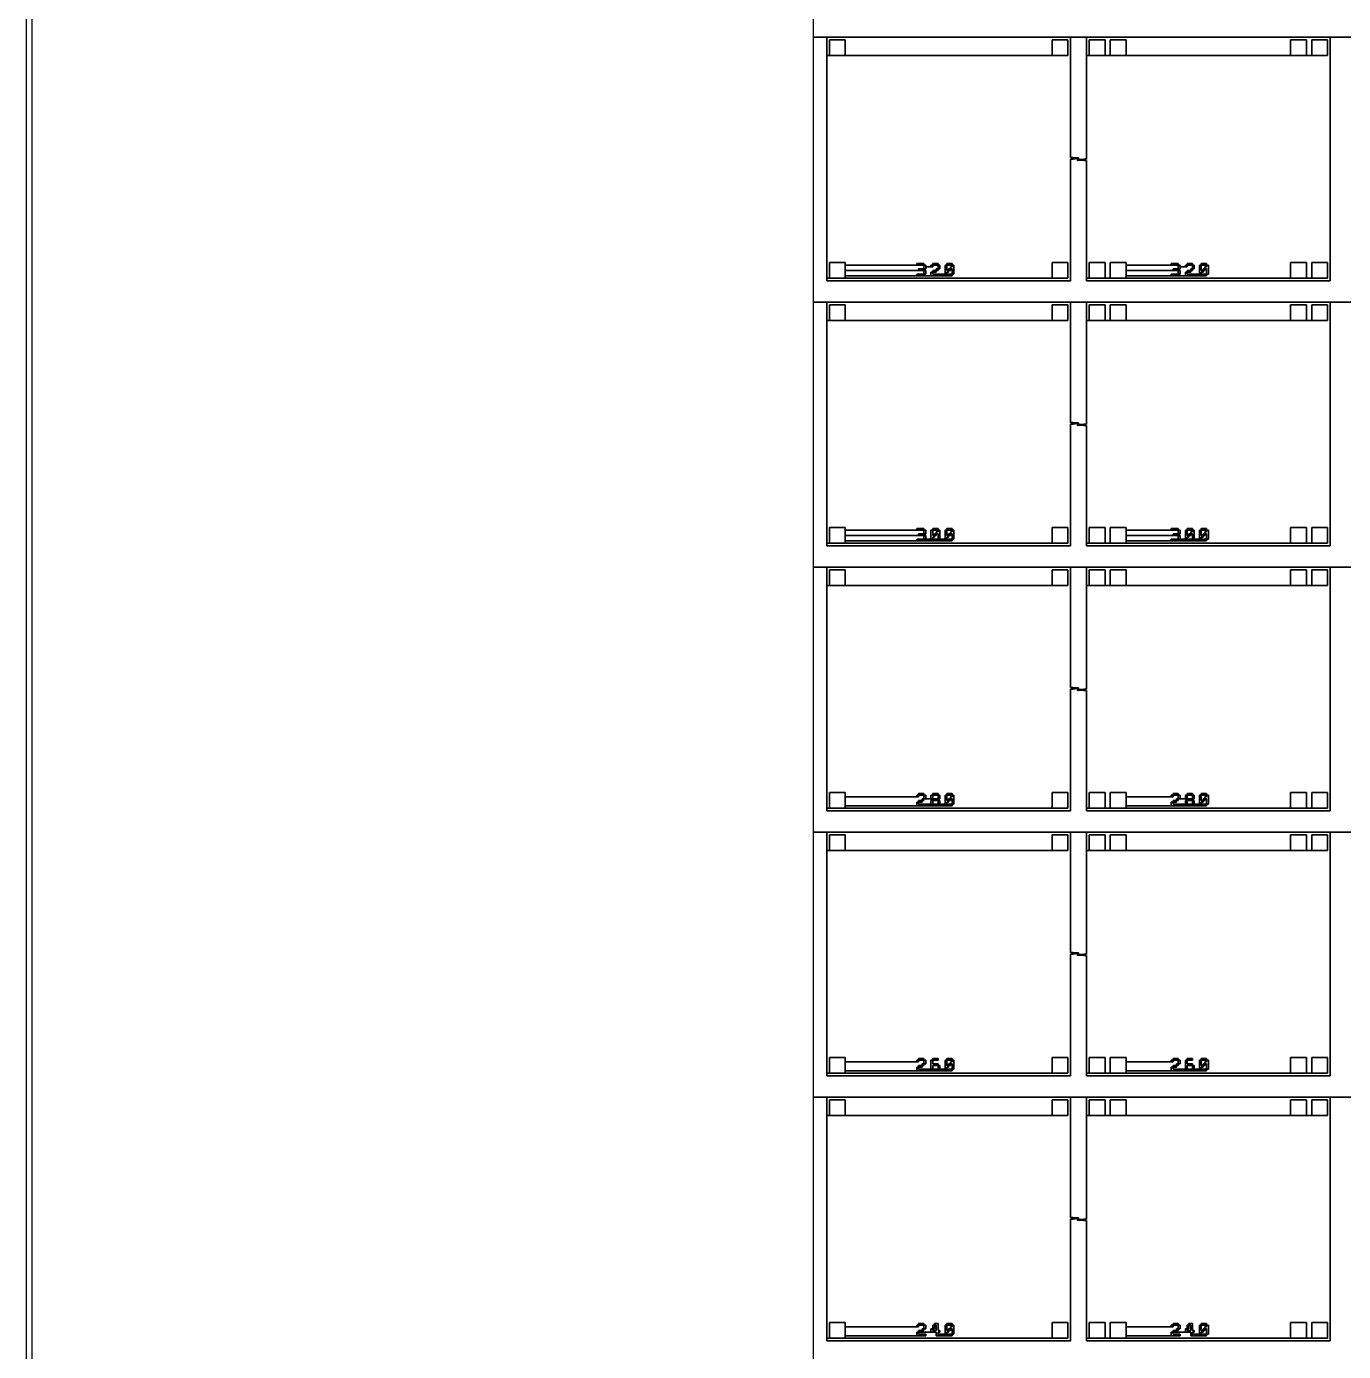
# Model space of a CAD drawing. Extents: x -10 to 10010, y -10 to 10010.
# Drawn here: x -10 to 2475, y 4980 to 7480 of the extents above; entities that cross this region are included whole.
import ezdxf

# ---------------------------------------------------------------- set-up
doc = ezdxf.new("R2010")
doc.units = 0
for name, color, linetype in [('L0D0', 1, 'CONTINUOUS'), ('L100D0', 9, 'CONTINUOUS'), ('L10D0', 8, 'CONTINUOUS'), ('L5D0', 4, 'CONTINUOUS'), ('L6D0', 5, 'CONTINUOUS'), ('L7D0', 6, 'CONTINUOUS'), ('L8D0', 7, 'CONTINUOUS')]:
    doc.layers.add(name, color=color, linetype=linetype)

msp = doc.modelspace()

# ---------------------------------------------------------------- linework, layer by layer
at = {"layer": 'L0D0'}
msp.add_lwpolyline([(-10, -10), (-10, 0), (0, 0), (10000, 0), (10000, 10000), (0, 10000), (0, 0), (-10, 0), (-10, 10010), (10010, 10010), (10010, -10)], close=True, dxfattribs=at)
at = {"layer": 'L100D0'}
for points in [[(8450, 7460), (1475, 7460), (1475, 7960)], [(8450, 6960), (1475, 6960), (1475, 7460), (1500, 7460), (1500, 7000), (1960, 7000), (1960, 7230), (1965, 7230), (1973, 7230.75), (1974.8, 7230.75), (1974.8, 7232.25), (1973, 7232.25), (1965, 7233), (1960, 7233), (1960, 7460), (1990, 7460), (1990, 7230), (1985, 7230), (1977, 7229.25), (1975.2, 7229.25), (1975.2, 7227.75), (1977, 7227.75), (1985, 7227), (1990, 7227), (1990, 7000), (2450, 7000), (2450, 7460), (2500, 7460)], [(8450, 6460), (1475, 6460), (1475, 6960), (1500, 6960), (1500, 6500), (1960, 6500), (1960, 6730), (1965, 6730), (1973, 6730.75), (1974.8, 6730.75), (1974.8, 6732.25), (1973, 6732.25), (1965, 6733), (1960, 6733), (1960, 6960), (1990, 6960), (1990, 6730), (1985, 6730), (1977, 6729.25), (1975.2, 6729.25), (1975.2, 6727.75), (1977, 6727.75), (1985, 6727), (1990, 6727), (1990, 6500), (2450, 6500), (2450, 6960), (2500, 6960)], [(8450, 5960), (1475, 5960), (1475, 6460), (1500, 6460), (1500, 6000), (1960, 6000), (1960, 6230), (1965, 6230), (1973, 6230.75), (1974.8, 6230.75), (1974.8, 6232.25), (1973, 6232.25), (1965, 6233), (1960, 6233), (1960, 6460), (1990, 6460), (1990, 6230), (1985, 6230), (1977, 6229.25), (1975.2, 6229.25), (1975.2, 6227.75), (1977, 6227.75), (1985, 6227), (1990, 6227), (1990, 6000), (2450, 6000), (2450, 6460), (2500, 6460)], [(8450, 5460), (1475, 5460), (1475, 5960), (1500, 5960), (1500, 5500), (1960, 5500), (1960, 5730), (1965, 5730), (1973, 5730.75), (1974.8, 5730.75), (1974.8, 5732.25), (1973, 5732.25), (1965, 5733), (1960, 5733), (1960, 5960), (1990, 5960), (1990, 5730), (1985, 5730), (1977, 5729.25), (1975.2, 5729.25), (1975.2, 5727.75), (1977, 5727.75), (1985, 5727), (1990, 5727), (1990, 5500), (2450, 5500), (2450, 5960), (2500, 5960)], [(1475, 4960), (1475, 5460), (1500, 5460), (1500, 5000), (1960, 5000), (1960, 5230), (1965, 5230), (1973, 5230.75), (1974.8, 5230.75), (1974.8, 5232.25), (1973, 5232.25), (1965, 5233), (1960, 5233), (1960, 5460), (1990, 5460), (1990, 5230), (1985, 5230), (1977, 5229.25), (1975.2, 5229.25), (1975.2, 5227.75), (1977, 5227.75), (1985, 5227), (1990, 5227), (1990, 5000), (2450, 5000), (2450, 5460), (2500, 5460)]]:
    msp.add_lwpolyline(points, dxfattribs=at)
for points in [[(1505, 7425), (1505, 7455), (1535, 7455), (1535, 7425)], [(1925, 7425), (1925, 7455), (1955, 7455), (1955, 7425)], [(1995, 7425), (1995, 7455), (2025, 7455), (2025, 7425)], [(2035, 7425), (2035, 7455), (2065, 7455), (2065, 7425)], [(2375, 7425), (2375, 7455), (2405, 7455), (2405, 7425)], [(2415, 7425), (2415, 7455), (2445, 7455), (2445, 7425)], [(1505, 7005), (1505, 7035), (1535, 7035), (1535, 7005)], [(1670, 7029.667), (1670, 7033), (1683.333, 7033), (1683.333, 7029.667)], [(1683.333, 7023), (1683.333, 7029.667), (1686.667, 7029.667), (1686.667, 7023)], [(1696.667, 7026.333), (1696.667, 7029.667), (1700, 7029.667), (1700, 7026.333)], [(1700, 7029.667), (1700, 7033), (1710, 7033), (1710, 7029.667)], [(1710, 7023), (1710, 7029.667), (1713.333, 7029.667), (1713.333, 7023)], [(1723.333, 7013), (1723.333, 7029.667), (1726.667, 7029.667), (1726.667, 7019.667), (1730, 7019.667), (1730, 7016.333), (1726.667, 7016.333), (1726.667, 7013)], [(1726.667, 7029.667), (1726.667, 7033), (1736.667, 7033), (1736.667, 7029.667)], [(1736.667, 7013), (1736.667, 7023), (1733.333, 7023), (1733.333, 7026.333), (1736.667, 7026.333), (1736.667, 7029.667), (1740, 7029.667), (1740, 7013)], [(1925, 7005), (1925, 7035), (1955, 7035), (1955, 7005)], [(1995, 7005), (1995, 7035), (2025, 7035), (2025, 7005)], [(2035, 7005), (2035, 7035), (2065, 7035), (2065, 7005)], [(2150, 7029.667), (2150, 7033), (2163.333, 7033), (2163.333, 7029.667)], [(2163.333, 7023), (2163.333, 7029.667), (2166.667, 7029.667), (2166.667, 7023)], [(2176.667, 7026.333), (2176.667, 7029.667), (2180, 7029.667), (2180, 7026.333)], [(2180, 7029.667), (2180, 7033), (2190, 7033), (2190, 7029.667)], [(2190, 7023), (2190, 7029.667), (2193.333, 7029.667), (2193.333, 7023)], [(2203.333, 7013), (2203.333, 7029.667), (2206.667, 7029.667), (2206.667, 7019.667), (2210, 7019.667), (2210, 7016.333), (2206.667, 7016.333), (2206.667, 7013)], [(2206.667, 7029.667), (2206.667, 7033), (2216.667, 7033), (2216.667, 7029.667)], [(2216.667, 7013), (2216.667, 7023), (2213.333, 7023), (2213.333, 7026.333), (2216.667, 7026.333), (2216.667, 7029.667), (2220, 7029.667), (2220, 7013)], [(2375, 7005), (2375, 7035), (2405, 7035), (2405, 7005)], [(2415, 7005), (2415, 7035), (2445, 7035), (2445, 7005)], [(1670, 7009.667), (1670, 7013), (1683.333, 7013), (1683.333, 7009.667)], [(1673.333, 7019.667), (1673.333, 7023), (1683.333, 7023), (1683.333, 7019.667)], [(1683.333, 7013), (1683.333, 7019.667), (1686.667, 7019.667), (1686.667, 7013)], [(1696.667, 7009.667), (1696.667, 7016.333), (1700, 7016.333), (1700, 7013), (1713.333, 7013), (1713.333, 7009.667)], [(1700, 7016.333), (1700, 7019.667), (1706.667, 7019.667), (1706.667, 7016.333)], [(1706.667, 7019.667), (1706.667, 7023), (1710, 7023), (1710, 7019.667)], [(1726.667, 7009.667), (1726.667, 7013), (1736.667, 7013), (1736.667, 7009.667)], [(1730, 7019.667), (1730, 7023), (1733.333, 7023), (1733.333, 7019.667)], [(2150, 7009.667), (2150, 7013), (2163.333, 7013), (2163.333, 7009.667)], [(2153.333, 7019.667), (2153.333, 7023), (2163.333, 7023), (2163.333, 7019.667)], [(2163.333, 7013), (2163.333, 7019.667), (2166.667, 7019.667), (2166.667, 7013)], [(2176.667, 7009.667), (2176.667, 7016.333), (2180, 7016.333), (2180, 7013), (2193.333, 7013), (2193.333, 7009.667)], [(2180, 7016.333), (2180, 7019.667), (2186.667, 7019.667), (2186.667, 7016.333)], [(2186.667, 7019.667), (2186.667, 7023), (2190, 7023), (2190, 7019.667)], [(2206.667, 7009.667), (2206.667, 7013), (2216.667, 7013), (2216.667, 7009.667)], [(2210, 7019.667), (2210, 7023), (2213.333, 7023), (2213.333, 7019.667)], [(1505, 6925), (1505, 6955), (1535, 6955), (1535, 6925)], [(1925, 6925), (1925, 6955), (1955, 6955), (1955, 6925)], [(1995, 6925), (1995, 6955), (2025, 6955), (2025, 6925)], [(2035, 6925), (2035, 6955), (2065, 6955), (2065, 6925)], [(2375, 6925), (2375, 6955), (2405, 6955), (2405, 6925)], [(2415, 6925), (2415, 6955), (2445, 6955), (2445, 6925)], [(1505, 6505), (1505, 6535), (1535, 6535), (1535, 6505)], [(1670, 6529.667), (1670, 6533), (1683.333, 6533), (1683.333, 6529.667)], [(1683.333, 6523), (1683.333, 6529.667), (1686.667, 6529.667), (1686.667, 6523)], [(1696.667, 6513), (1696.667, 6529.667), (1700, 6529.667), (1700, 6519.667), (1703.333, 6519.667), (1703.333, 6516.333), (1700, 6516.333), (1700, 6513)], [(1700, 6529.667), (1700, 6533), (1710, 6533), (1710, 6529.667)], [(1710, 6513), (1710, 6523), (1706.667, 6523), (1706.667, 6526.333), (1710, 6526.333), (1710, 6529.667), (1713.333, 6529.667), (1713.333, 6513)], [(1723.333, 6513), (1723.333, 6529.667), (1726.667, 6529.667), (1726.667, 6519.667), (1730, 6519.667), (1730, 6516.333), (1726.667, 6516.333), (1726.667, 6513)], [(1726.667, 6529.667), (1726.667, 6533), (1736.667, 6533), (1736.667, 6529.667)], [(1736.667, 6513), (1736.667, 6523), (1733.333, 6523), (1733.333, 6526.333), (1736.667, 6526.333), (1736.667, 6529.667), (1740, 6529.667), (1740, 6513)], [(1925, 6505), (1925, 6535), (1955, 6535), (1955, 6505)], [(1995, 6505), (1995, 6535), (2025, 6535), (2025, 6505)], [(2035, 6505), (2035, 6535), (2065, 6535), (2065, 6505)], [(2150, 6529.667), (2150, 6533), (2163.333, 6533), (2163.333, 6529.667)], [(2163.333, 6523), (2163.333, 6529.667), (2166.667, 6529.667), (2166.667, 6523)], [(2176.667, 6513), (2176.667, 6529.667), (2180, 6529.667), (2180, 6519.667), (2183.333, 6519.667), (2183.333, 6516.333), (2180, 6516.333), (2180, 6513)], [(2180, 6529.667), (2180, 6533), (2190, 6533), (2190, 6529.667)], [(2190, 6513), (2190, 6523), (2186.667, 6523), (2186.667, 6526.333), (2190, 6526.333), (2190, 6529.667), (2193.333, 6529.667), (2193.333, 6513)], [(2203.333, 6513), (2203.333, 6529.667), (2206.667, 6529.667), (2206.667, 6519.667), (2210, 6519.667), (2210, 6516.333), (2206.667, 6516.333), (2206.667, 6513)], [(2206.667, 6529.667), (2206.667, 6533), (2216.667, 6533), (2216.667, 6529.667)], [(2216.667, 6513), (2216.667, 6523), (2213.333, 6523), (2213.333, 6526.333), (2216.667, 6526.333), (2216.667, 6529.667), (2220, 6529.667), (2220, 6513)], [(2375, 6505), (2375, 6535), (2405, 6535), (2405, 6505)], [(2415, 6505), (2415, 6535), (2445, 6535), (2445, 6505)], [(1670, 6509.667), (1670, 6513), (1683.333, 6513), (1683.333, 6509.667)], [(1673.333, 6519.667), (1673.333, 6523), (1683.333, 6523), (1683.333, 6519.667)], [(1683.333, 6513), (1683.333, 6519.667), (1686.667, 6519.667), (1686.667, 6513)], [(1700, 6509.667), (1700, 6513), (1710, 6513), (1710, 6509.667)], [(1703.333, 6519.667), (1703.333, 6523), (1706.667, 6523), (1706.667, 6519.667)], [(1726.667, 6509.667), (1726.667, 6513), (1736.667, 6513), (1736.667, 6509.667)], [(1730, 6519.667), (1730, 6523), (1733.333, 6523), (1733.333, 6519.667)], [(2150, 6509.667), (2150, 6513), (2163.333, 6513), (2163.333, 6509.667)], [(2153.333, 6519.667), (2153.333, 6523), (2163.333, 6523), (2163.333, 6519.667)], [(2163.333, 6513), (2163.333, 6519.667), (2166.667, 6519.667), (2166.667, 6513)], [(2180, 6509.667), (2180, 6513), (2190, 6513), (2190, 6509.667)], [(2183.333, 6519.667), (2183.333, 6523), (2186.667, 6523), (2186.667, 6519.667)], [(2206.667, 6509.667), (2206.667, 6513), (2216.667, 6513), (2216.667, 6509.667)], [(2210, 6519.667), (2210, 6523), (2213.333, 6523), (2213.333, 6519.667)], [(1505, 6425), (1505, 6455), (1535, 6455), (1535, 6425)], [(1925, 6425), (1925, 6455), (1955, 6455), (1955, 6425)], [(1995, 6425), (1995, 6455), (2025, 6455), (2025, 6425)], [(2035, 6425), (2035, 6455), (2065, 6455), (2065, 6425)], [(2375, 6425), (2375, 6455), (2405, 6455), (2405, 6425)], [(2415, 6425), (2415, 6455), (2445, 6455), (2445, 6425)], [(1505, 6005), (1505, 6035), (1535, 6035), (1535, 6005)], [(1670, 6026.333), (1670, 6029.667), (1673.333, 6029.667), (1673.333, 6026.333)], [(1673.333, 6029.667), (1673.333, 6033), (1683.333, 6033), (1683.333, 6029.667)], [(1683.333, 6023), (1683.333, 6029.667), (1686.667, 6029.667), (1686.667, 6023)], [(1696.667, 6023), (1696.667, 6029.667), (1700, 6029.667), (1700, 6023)], [(1700, 6029.667), (1700, 6033), (1710, 6033), (1710, 6029.667)], [(1710, 6023), (1710, 6029.667), (1713.333, 6029.667), (1713.333, 6023)], [(1723.333, 6013), (1723.333, 6029.667), (1726.667, 6029.667), (1726.667, 6019.667), (1730, 6019.667), (1730, 6016.333), (1726.667, 6016.333), (1726.667, 6013)], [(1726.667, 6029.667), (1726.667, 6033), (1736.667, 6033), (1736.667, 6029.667)], [(1736.667, 6013), (1736.667, 6023), (1733.333, 6023), (1733.333, 6026.333), (1736.667, 6026.333), (1736.667, 6029.667), (1740, 6029.667), (1740, 6013)], [(1925, 6005), (1925, 6035), (1955, 6035), (1955, 6005)], [(1995, 6005), (1995, 6035), (2025, 6035), (2025, 6005)], [(2035, 6005), (2035, 6035), (2065, 6035), (2065, 6005)], [(2150, 6026.333), (2150, 6029.667), (2153.333, 6029.667), (2153.333, 6026.333)], [(2153.333, 6029.667), (2153.333, 6033), (2163.333, 6033), (2163.333, 6029.667)], [(2163.333, 6023), (2163.333, 6029.667), (2166.667, 6029.667), (2166.667, 6023)], [(2176.667, 6023), (2176.667, 6029.667), (2180, 6029.667), (2180, 6023)], [(2180, 6029.667), (2180, 6033), (2190, 6033), (2190, 6029.667)], [(2190, 6023), (2190, 6029.667), (2193.333, 6029.667), (2193.333, 6023)], [(2203.333, 6013), (2203.333, 6029.667), (2206.667, 6029.667), (2206.667, 6019.667), (2210, 6019.667), (2210, 6016.333), (2206.667, 6016.333), (2206.667, 6013)], [(2206.667, 6029.667), (2206.667, 6033), (2216.667, 6033), (2216.667, 6029.667)], [(2216.667, 6013), (2216.667, 6023), (2213.333, 6023), (2213.333, 6026.333), (2216.667, 6026.333), (2216.667, 6029.667), (2220, 6029.667), (2220, 6013)], [(2375, 6005), (2375, 6035), (2405, 6035), (2405, 6005)], [(2415, 6005), (2415, 6035), (2445, 6035), (2445, 6005)], [(1670, 6009.667), (1670, 6016.333), (1673.333, 6016.333), (1673.333, 6013), (1686.667, 6013), (1686.667, 6009.667)], [(1673.333, 6016.333), (1673.333, 6019.667), (1680, 6019.667), (1680, 6016.333)], [(1680, 6019.667), (1680, 6023), (1683.333, 6023), (1683.333, 6019.667)], [(1696.667, 6013), (1696.667, 6019.667), (1700, 6019.667), (1700, 6013)], [(1700, 6019.667), (1700, 6023), (1710, 6023), (1710, 6019.667)], [(1700, 6009.667), (1700, 6013), (1710, 6013), (1710, 6009.667)], [(1710, 6013), (1710, 6019.667), (1713.333, 6019.667), (1713.333, 6013)], [(1726.667, 6009.667), (1726.667, 6013), (1736.667, 6013), (1736.667, 6009.667)], [(1730, 6019.667), (1730, 6023), (1733.333, 6023), (1733.333, 6019.667)], [(2150, 6009.667), (2150, 6016.333), (2153.333, 6016.333), (2153.333, 6013), (2166.667, 6013), (2166.667, 6009.667)], [(2153.333, 6016.333), (2153.333, 6019.667), (2160, 6019.667), (2160, 6016.333)], [(2160, 6019.667), (2160, 6023), (2163.333, 6023), (2163.333, 6019.667)], [(2176.667, 6013), (2176.667, 6019.667), (2180, 6019.667), (2180, 6013)], [(2180, 6019.667), (2180, 6023), (2190, 6023), (2190, 6019.667)], [(2180, 6009.667), (2180, 6013), (2190, 6013), (2190, 6009.667)], [(2190, 6013), (2190, 6019.667), (2193.333, 6019.667), (2193.333, 6013)], [(2206.667, 6009.667), (2206.667, 6013), (2216.667, 6013), (2216.667, 6009.667)], [(2210, 6019.667), (2210, 6023), (2213.333, 6023), (2213.333, 6019.667)], [(1505, 5925), (1505, 5955), (1535, 5955), (1535, 5925)], [(1925, 5925), (1925, 5955), (1955, 5955), (1955, 5925)], [(1995, 5925), (1995, 5955), (2025, 5955), (2025, 5925)], [(2035, 5925), (2035, 5955), (2065, 5955), (2065, 5925)], [(2375, 5925), (2375, 5955), (2405, 5955), (2405, 5925)], [(2415, 5925), (2415, 5955), (2445, 5955), (2445, 5925)], [(1505, 5505), (1505, 5535), (1535, 5535), (1535, 5505)], [(1670, 5526.333), (1670, 5529.667), (1673.333, 5529.667), (1673.333, 5526.333)], [(1673.333, 5529.667), (1673.333, 5533), (1683.333, 5533), (1683.333, 5529.667)], [(1683.333, 5523), (1683.333, 5529.667), (1686.667, 5529.667), (1686.667, 5523)], [(1696.667, 5513), (1696.667, 5529.667), (1700, 5529.667), (1700, 5523), (1710, 5523), (1710, 5519.667), (1700, 5519.667), (1700, 5513)], [(1700, 5529.667), (1700, 5533), (1710, 5533), (1710, 5529.667)], [(1723.333, 5513), (1723.333, 5529.667), (1726.667, 5529.667), (1726.667, 5519.667), (1730, 5519.667), (1730, 5516.333), (1726.667, 5516.333), (1726.667, 5513)], [(1726.667, 5529.667), (1726.667, 5533), (1736.667, 5533), (1736.667, 5529.667)], [(1736.667, 5513), (1736.667, 5523), (1733.333, 5523), (1733.333, 5526.333), (1736.667, 5526.333), (1736.667, 5529.667), (1740, 5529.667), (1740, 5513)], [(1925, 5505), (1925, 5535), (1955, 5535), (1955, 5505)], [(1995, 5505), (1995, 5535), (2025, 5535), (2025, 5505)], [(2035, 5505), (2035, 5535), (2065, 5535), (2065, 5505)], [(2150, 5526.333), (2150, 5529.667), (2153.333, 5529.667), (2153.333, 5526.333)], [(2153.333, 5529.667), (2153.333, 5533), (2163.333, 5533), (2163.333, 5529.667)], [(2163.333, 5523), (2163.333, 5529.667), (2166.667, 5529.667), (2166.667, 5523)], [(2176.667, 5513), (2176.667, 5529.667), (2180, 5529.667), (2180, 5523), (2190, 5523), (2190, 5519.667), (2180, 5519.667), (2180, 5513)], [(2180, 5529.667), (2180, 5533), (2190, 5533), (2190, 5529.667)], [(2203.333, 5513), (2203.333, 5529.667), (2206.667, 5529.667), (2206.667, 5519.667), (2210, 5519.667), (2210, 5516.333), (2206.667, 5516.333), (2206.667, 5513)], [(2206.667, 5529.667), (2206.667, 5533), (2216.667, 5533), (2216.667, 5529.667)], [(2216.667, 5513), (2216.667, 5523), (2213.333, 5523), (2213.333, 5526.333), (2216.667, 5526.333), (2216.667, 5529.667), (2220, 5529.667), (2220, 5513)], [(2375, 5505), (2375, 5535), (2405, 5535), (2405, 5505)], [(2415, 5505), (2415, 5535), (2445, 5535), (2445, 5505)], [(1670, 5509.667), (1670, 5516.333), (1673.333, 5516.333), (1673.333, 5513), (1686.667, 5513), (1686.667, 5509.667)], [(1673.333, 5516.333), (1673.333, 5519.667), (1680, 5519.667), (1680, 5516.333)], [(1680, 5519.667), (1680, 5523), (1683.333, 5523), (1683.333, 5519.667)], [(1700, 5509.667), (1700, 5513), (1710, 5513), (1710, 5509.667)], [(1710, 5513), (1710, 5519.667), (1713.333, 5519.667), (1713.333, 5513)], [(1726.667, 5509.667), (1726.667, 5513), (1736.667, 5513), (1736.667, 5509.667)], [(1730, 5519.667), (1730, 5523), (1733.333, 5523), (1733.333, 5519.667)], [(2150, 5509.667), (2150, 5516.333), (2153.333, 5516.333), (2153.333, 5513), (2166.667, 5513), (2166.667, 5509.667)], [(2153.333, 5516.333), (2153.333, 5519.667), (2160, 5519.667), (2160, 5516.333)], [(2160, 5519.667), (2160, 5523), (2163.333, 5523), (2163.333, 5519.667)], [(2180, 5509.667), (2180, 5513), (2190, 5513), (2190, 5509.667)], [(2190, 5513), (2190, 5519.667), (2193.333, 5519.667), (2193.333, 5513)], [(2206.667, 5509.667), (2206.667, 5513), (2216.667, 5513), (2216.667, 5509.667)], [(2210, 5519.667), (2210, 5523), (2213.333, 5523), (2213.333, 5519.667)], [(1505, 5425), (1505, 5455), (1535, 5455), (1535, 5425)], [(1925, 5425), (1925, 5455), (1955, 5455), (1955, 5425)], [(1995, 5425), (1995, 5455), (2025, 5455), (2025, 5425)], [(2035, 5425), (2035, 5455), (2065, 5455), (2065, 5425)], [(2375, 5425), (2375, 5455), (2405, 5455), (2405, 5425)], [(2415, 5425), (2415, 5455), (2445, 5455), (2445, 5425)], [(1505, 5005), (1505, 5035), (1535, 5035), (1535, 5005)], [(1670, 5026.333), (1670, 5029.667), (1673.333, 5029.667), (1673.333, 5026.333)], [(1673.333, 5029.667), (1673.333, 5033), (1683.333, 5033), (1683.333, 5029.667)], [(1683.333, 5023), (1683.333, 5029.667), (1686.667, 5029.667), (1686.667, 5023)], [(1706.667, 5009.667), (1706.667, 5016.333), (1696.667, 5016.333), (1696.667, 5023), (1700, 5023), (1700, 5019.667), (1706.667, 5019.667), (1706.667, 5029.667), (1703.333, 5029.667), (1703.333, 5033), (1710, 5033), (1710, 5019.667), (1713.333, 5019.667), (1713.333, 5016.333), (1710, 5016.333), (1710, 5009.667)], [(1700, 5023), (1700, 5029.667), (1703.333, 5029.667), (1703.333, 5023)], [(1723.333, 5013), (1723.333, 5029.667), (1726.667, 5029.667), (1726.667, 5019.667), (1730, 5019.667), (1730, 5016.333), (1726.667, 5016.333), (1726.667, 5013)], [(1726.667, 5029.667), (1726.667, 5033), (1736.667, 5033), (1736.667, 5029.667)], [(1736.667, 5013), (1736.667, 5023), (1733.333, 5023), (1733.333, 5026.333), (1736.667, 5026.333), (1736.667, 5029.667), (1740, 5029.667), (1740, 5013)], [(1925, 5005), (1925, 5035), (1955, 5035), (1955, 5005)], [(1995, 5005), (1995, 5035), (2025, 5035), (2025, 5005)], [(2035, 5005), (2035, 5035), (2065, 5035), (2065, 5005)], [(2150, 5026.333), (2150, 5029.667), (2153.333, 5029.667), (2153.333, 5026.333)], [(2153.333, 5029.667), (2153.333, 5033), (2163.333, 5033), (2163.333, 5029.667)], [(2163.333, 5023), (2163.333, 5029.667), (2166.667, 5029.667), (2166.667, 5023)], [(2186.667, 5009.667), (2186.667, 5016.333), (2176.667, 5016.333), (2176.667, 5023), (2180, 5023), (2180, 5019.667), (2186.667, 5019.667), (2186.667, 5029.667), (2183.333, 5029.667), (2183.333, 5033), (2190, 5033), (2190, 5019.667), (2193.333, 5019.667), (2193.333, 5016.333), (2190, 5016.333), (2190, 5009.667)], [(2180, 5023), (2180, 5029.667), (2183.333, 5029.667), (2183.333, 5023)], [(2203.333, 5013), (2203.333, 5029.667), (2206.667, 5029.667), (2206.667, 5019.667), (2210, 5019.667), (2210, 5016.333), (2206.667, 5016.333), (2206.667, 5013)], [(2206.667, 5029.667), (2206.667, 5033), (2216.667, 5033), (2216.667, 5029.667)], [(2216.667, 5013), (2216.667, 5023), (2213.333, 5023), (2213.333, 5026.333), (2216.667, 5026.333), (2216.667, 5029.667), (2220, 5029.667), (2220, 5013)], [(2375, 5005), (2375, 5035), (2405, 5035), (2405, 5005)], [(2415, 5005), (2415, 5035), (2445, 5035), (2445, 5005)], [(1670, 5009.667), (1670, 5016.333), (1673.333, 5016.333), (1673.333, 5013), (1686.667, 5013), (1686.667, 5009.667)], [(1673.333, 5016.333), (1673.333, 5019.667), (1680, 5019.667), (1680, 5016.333)], [(1680, 5019.667), (1680, 5023), (1683.333, 5023), (1683.333, 5019.667)], [(1726.667, 5009.667), (1726.667, 5013), (1736.667, 5013), (1736.667, 5009.667)], [(1730, 5019.667), (1730, 5023), (1733.333, 5023), (1733.333, 5019.667)], [(2150, 5009.667), (2150, 5016.333), (2153.333, 5016.333), (2153.333, 5013), (2166.667, 5013), (2166.667, 5009.667)], [(2153.333, 5016.333), (2153.333, 5019.667), (2160, 5019.667), (2160, 5016.333)], [(2160, 5019.667), (2160, 5023), (2163.333, 5023), (2163.333, 5019.667)], [(2206.667, 5009.667), (2206.667, 5013), (2216.667, 5013), (2216.667, 5009.667)], [(2210, 5019.667), (2210, 5023), (2213.333, 5023), (2213.333, 5019.667)]]:
    msp.add_lwpolyline(points, close=True, dxfattribs=at)
at = {"layer": 'L10D0'}
msp.add_lwpolyline([(1475, 1475), (1475, 8500), (8500, 8500), (8500, 1475)], close=True, dxfattribs=at)
at = {"layer": 'L5D0'}
for points in [[(1500, 7000), (1500, 7005), (1505, 7005), (1535, 7005), (1925, 7005), (1955, 7005), (1955, 7035), (1925, 7035), (1925, 7005), (1535, 7005), (1535, 7009.667), (1670, 7009.667), (1683.333, 7009.667), (1696.667, 7009.667), (1713.333, 7009.667), (1726.667, 7009.667), (1736.667, 7009.667), (1736.667, 7013), (1726.667, 7013), (1726.667, 7009.667), (1713.333, 7009.667), (1713.333, 7013), (1700, 7013), (1723.333, 7013), (1726.667, 7013), (1726.667, 7016.333), (1730, 7016.333), (1730, 7019.667), (1726.667, 7019.667), (1730, 7019.667), (1733.333, 7019.667), (1733.333, 7023), (1736.667, 7023), (1736.667, 7013), (1740, 7013), (1740, 7029.667), (1736.667, 7029.667), (1736.667, 7026.333), (1733.333, 7026.333), (1733.333, 7023), (1730, 7023), (1730, 7019.667), (1726.667, 7019.667), (1726.667, 7029.667), (1736.667, 7029.667), (1736.667, 7033), (1726.667, 7033), (1726.667, 7029.667), (1723.333, 7029.667), (1723.333, 7013), (1700, 7013), (1700, 7016.333), (1706.667, 7016.333), (1706.667, 7019.667), (1710, 7019.667), (1710, 7023), (1713.333, 7023), (1713.333, 7029.667), (1710, 7029.667), (1710, 7023), (1706.667, 7023), (1706.667, 7019.667), (1700, 7019.667), (1700, 7016.333), (1696.667, 7016.333), (1696.667, 7009.667), (1683.333, 7009.667), (1683.333, 7013), (1686.667, 7013), (1686.667, 7019.667), (1683.333, 7019.667), (1683.333, 7013), (1670, 7013), (1670, 7009.667), (1535, 7009.667), (1535, 7019.667), (1673.333, 7019.667), (1683.333, 7019.667), (1683.333, 7023), (1686.667, 7023), (1686.667, 7026.333), (1696.667, 7026.333), (1700, 7026.333), (1700, 7029.667), (1710, 7029.667), (1710, 7033), (1700, 7033), (1700, 7029.667), (1696.667, 7029.667), (1696.667, 7026.333), (1686.667, 7026.333), (1686.667, 7029.667), (1683.333, 7029.667), (1683.333, 7023), (1673.333, 7023), (1673.333, 7019.667), (1535, 7019.667), (1535, 7029.667), (1670, 7029.667), (1683.333, 7029.667), (1683.333, 7033), (1670, 7033), (1670, 7029.667), (1535, 7029.667), (1535, 7035), (1505, 7035), (1505, 7005), (1500, 7005), (1500, 7425), (1505, 7425), (1535, 7425), (1925, 7425), (1955, 7425), (1955, 7455), (1925, 7455), (1925, 7425), (1535, 7425), (1535, 7455), (1505, 7455), (1505, 7425), (1500, 7425), (1500, 7460), (1960, 7460), (1960, 7233), (1965, 7233), (1973, 7232.25), (1974.8, 7232.25), (1974.8, 7230.75), (1973, 7230.75), (1965, 7230), (1960, 7230), (1960, 7000)], [(1990, 7000), (1990, 7005), (1995, 7005), (2025, 7005), (2035, 7005), (2065, 7005), (2375, 7005), (2405, 7005), (2415, 7005), (2445, 7005), (2445, 7035), (2415, 7035), (2415, 7005), (2405, 7005), (2405, 7035), (2375, 7035), (2375, 7005), (2065, 7005), (2065, 7009.667), (2150, 7009.667), (2163.333, 7009.667), (2176.667, 7009.667), (2193.333, 7009.667), (2206.667, 7009.667), (2216.667, 7009.667), (2216.667, 7013), (2206.667, 7013), (2206.667, 7009.667), (2193.333, 7009.667), (2193.333, 7013), (2180, 7013), (2203.333, 7013), (2206.667, 7013), (2206.667, 7016.333), (2210, 7016.333), (2210, 7019.667), (2206.667, 7019.667), (2210, 7019.667), (2213.333, 7019.667), (2213.333, 7023), (2216.667, 7023), (2216.667, 7013), (2220, 7013), (2220, 7029.667), (2216.667, 7029.667), (2216.667, 7026.333), (2213.333, 7026.333), (2213.333, 7023), (2210, 7023), (2210, 7019.667), (2206.667, 7019.667), (2206.667, 7029.667), (2216.667, 7029.667), (2216.667, 7033), (2206.667, 7033), (2206.667, 7029.667), (2203.333, 7029.667), (2203.333, 7013), (2180, 7013), (2180, 7016.333), (2186.667, 7016.333), (2186.667, 7019.667), (2190, 7019.667), (2190, 7023), (2193.333, 7023), (2193.333, 7029.667), (2190, 7029.667), (2190, 7023), (2186.667, 7023), (2186.667, 7019.667), (2180, 7019.667), (2180, 7016.333), (2176.667, 7016.333), (2176.667, 7009.667), (2163.333, 7009.667), (2163.333, 7013), (2166.667, 7013), (2166.667, 7019.667), (2163.333, 7019.667), (2163.333, 7013), (2150, 7013), (2150, 7009.667), (2065, 7009.667), (2065, 7019.667), (2153.333, 7019.667), (2163.333, 7019.667), (2163.333, 7023), (2166.667, 7023), (2166.667, 7026.333), (2176.667, 7026.333), (2180, 7026.333), (2180, 7029.667), (2190, 7029.667), (2190, 7033), (2180, 7033), (2180, 7029.667), (2176.667, 7029.667), (2176.667, 7026.333), (2166.667, 7026.333), (2166.667, 7029.667), (2163.333, 7029.667), (2163.333, 7023), (2153.333, 7023), (2153.333, 7019.667), (2065, 7019.667), (2065, 7029.667), (2150, 7029.667), (2163.333, 7029.667), (2163.333, 7033), (2150, 7033), (2150, 7029.667), (2065, 7029.667), (2065, 7035), (2035, 7035), (2035, 7005), (2025, 7005), (2025, 7035), (1995, 7035), (1995, 7005), (1990, 7005), (1990, 7227), (1985, 7227), (1977, 7227.75), (1975.2, 7227.75), (1975.2, 7229.25), (1977, 7229.25), (1985, 7230), (1990, 7230), (1990, 7425), (1995, 7425), (2025, 7425), (2035, 7425), (2065, 7425), (2375, 7425), (2405, 7425), (2415, 7425), (2445, 7425), (2445, 7455), (2415, 7455), (2415, 7425), (2405, 7425), (2405, 7455), (2375, 7455), (2375, 7425), (2065, 7425), (2065, 7455), (2035, 7455), (2035, 7425), (2025, 7425), (2025, 7455), (1995, 7455), (1995, 7425), (1990, 7425), (1990, 7460), (2450, 7460), (2450, 7000)], [(1500, 6500), (1500, 6505), (1505, 6505), (1535, 6505), (1925, 6505), (1955, 6505), (1955, 6535), (1925, 6535), (1925, 6505), (1535, 6505), (1535, 6509.667), (1670, 6509.667), (1683.333, 6509.667), (1700, 6509.667), (1710, 6509.667), (1726.667, 6509.667), (1736.667, 6509.667), (1736.667, 6513), (1726.667, 6513), (1726.667, 6509.667), (1710, 6509.667), (1710, 6513), (1700, 6513), (1700, 6509.667), (1683.333, 6509.667), (1683.333, 6513), (1686.667, 6513), (1696.667, 6513), (1700, 6513), (1700, 6516.333), (1703.333, 6516.333), (1703.333, 6519.667), (1700, 6519.667), (1703.333, 6519.667), (1706.667, 6519.667), (1706.667, 6523), (1710, 6523), (1710, 6513), (1713.333, 6513), (1723.333, 6513), (1726.667, 6513), (1726.667, 6516.333), (1730, 6516.333), (1730, 6519.667), (1726.667, 6519.667), (1730, 6519.667), (1733.333, 6519.667), (1733.333, 6523), (1736.667, 6523), (1736.667, 6513), (1740, 6513), (1740, 6529.667), (1736.667, 6529.667), (1736.667, 6526.333), (1733.333, 6526.333), (1733.333, 6523), (1730, 6523), (1730, 6519.667), (1726.667, 6519.667), (1726.667, 6529.667), (1736.667, 6529.667), (1736.667, 6533), (1726.667, 6533), (1726.667, 6529.667), (1723.333, 6529.667), (1723.333, 6513), (1713.333, 6513), (1713.333, 6529.667), (1710, 6529.667), (1710, 6526.333), (1706.667, 6526.333), (1706.667, 6523), (1703.333, 6523), (1703.333, 6519.667), (1700, 6519.667), (1700, 6529.667), (1710, 6529.667), (1710, 6533), (1700, 6533), (1700, 6529.667), (1696.667, 6529.667), (1696.667, 6513), (1686.667, 6513), (1686.667, 6519.667), (1683.333, 6519.667), (1683.333, 6513), (1670, 6513), (1670, 6509.667), (1535, 6509.667), (1535, 6519.667), (1673.333, 6519.667), (1683.333, 6519.667), (1683.333, 6523), (1686.667, 6523), (1686.667, 6529.667), (1683.333, 6529.667), (1683.333, 6523), (1673.333, 6523), (1673.333, 6519.667), (1535, 6519.667), (1535, 6529.667), (1670, 6529.667), (1683.333, 6529.667), (1683.333, 6533), (1670, 6533), (1670, 6529.667), (1535, 6529.667), (1535, 6535), (1505, 6535), (1505, 6505), (1500, 6505), (1500, 6925), (1505, 6925), (1535, 6925), (1925, 6925), (1955, 6925), (1955, 6955), (1925, 6955), (1925, 6925), (1535, 6925), (1535, 6955), (1505, 6955), (1505, 6925), (1500, 6925), (1500, 6960), (1960, 6960), (1960, 6733), (1965, 6733), (1973, 6732.25), (1974.8, 6732.25), (1974.8, 6730.75), (1973, 6730.75), (1965, 6730), (1960, 6730), (1960, 6500)], [(1990, 6500), (1990, 6505), (1995, 6505), (2025, 6505), (2035, 6505), (2065, 6505), (2375, 6505), (2405, 6505), (2415, 6505), (2445, 6505), (2445, 6535), (2415, 6535), (2415, 6505), (2405, 6505), (2405, 6535), (2375, 6535), (2375, 6505), (2065, 6505), (2065, 6509.667), (2150, 6509.667), (2163.333, 6509.667), (2180, 6509.667), (2190, 6509.667), (2206.667, 6509.667), (2216.667, 6509.667), (2216.667, 6513), (2206.667, 6513), (2206.667, 6509.667), (2190, 6509.667), (2190, 6513), (2180, 6513), (2180, 6509.667), (2163.333, 6509.667), (2163.333, 6513), (2166.667, 6513), (2176.667, 6513), (2180, 6513), (2180, 6516.333), (2183.333, 6516.333), (2183.333, 6519.667), (2180, 6519.667), (2183.333, 6519.667), (2186.667, 6519.667), (2186.667, 6523), (2190, 6523), (2190, 6513), (2193.333, 6513), (2203.333, 6513), (2206.667, 6513), (2206.667, 6516.333), (2210, 6516.333), (2210, 6519.667), (2206.667, 6519.667), (2210, 6519.667), (2213.333, 6519.667), (2213.333, 6523), (2216.667, 6523), (2216.667, 6513), (2220, 6513), (2220, 6529.667), (2216.667, 6529.667), (2216.667, 6526.333), (2213.333, 6526.333), (2213.333, 6523), (2210, 6523), (2210, 6519.667), (2206.667, 6519.667), (2206.667, 6529.667), (2216.667, 6529.667), (2216.667, 6533), (2206.667, 6533), (2206.667, 6529.667), (2203.333, 6529.667), (2203.333, 6513), (2193.333, 6513), (2193.333, 6529.667), (2190, 6529.667), (2190, 6526.333), (2186.667, 6526.333), (2186.667, 6523), (2183.333, 6523), (2183.333, 6519.667), (2180, 6519.667), (2180, 6529.667), (2190, 6529.667), (2190, 6533), (2180, 6533), (2180, 6529.667), (2176.667, 6529.667), (2176.667, 6513), (2166.667, 6513), (2166.667, 6519.667), (2163.333, 6519.667), (2163.333, 6513), (2150, 6513), (2150, 6509.667), (2065, 6509.667), (2065, 6519.667), (2153.333, 6519.667), (2163.333, 6519.667), (2163.333, 6523), (2166.667, 6523), (2166.667, 6529.667), (2163.333, 6529.667), (2163.333, 6523), (2153.333, 6523), (2153.333, 6519.667), (2065, 6519.667), (2065, 6529.667), (2150, 6529.667), (2163.333, 6529.667), (2163.333, 6533), (2150, 6533), (2150, 6529.667), (2065, 6529.667), (2065, 6535), (2035, 6535), (2035, 6505), (2025, 6505), (2025, 6535), (1995, 6535), (1995, 6505), (1990, 6505), (1990, 6727), (1985, 6727), (1977, 6727.75), (1975.2, 6727.75), (1975.2, 6729.25), (1977, 6729.25), (1985, 6730), (1990, 6730), (1990, 6925), (1995, 6925), (2025, 6925), (2035, 6925), (2065, 6925), (2375, 6925), (2405, 6925), (2415, 6925), (2445, 6925), (2445, 6955), (2415, 6955), (2415, 6925), (2405, 6925), (2405, 6955), (2375, 6955), (2375, 6925), (2065, 6925), (2065, 6955), (2035, 6955), (2035, 6925), (2025, 6925), (2025, 6955), (1995, 6955), (1995, 6925), (1990, 6925), (1990, 6960), (2450, 6960), (2450, 6500)], [(1500, 6000), (1500, 6005), (1505, 6005), (1535, 6005), (1925, 6005), (1955, 6005), (1955, 6035), (1925, 6035), (1925, 6005), (1535, 6005), (1535, 6009.667), (1670, 6009.667), (1686.667, 6009.667), (1700, 6009.667), (1710, 6009.667), (1726.667, 6009.667), (1736.667, 6009.667), (1736.667, 6013), (1726.667, 6013), (1726.667, 6009.667), (1710, 6009.667), (1710, 6013), (1700, 6013), (1700, 6009.667), (1686.667, 6009.667), (1686.667, 6013), (1673.333, 6013), (1696.667, 6013), (1700, 6013), (1710, 6013), (1713.333, 6013), (1723.333, 6013), (1726.667, 6013), (1726.667, 6016.333), (1730, 6016.333), (1730, 6019.667), (1726.667, 6019.667), (1730, 6019.667), (1733.333, 6019.667), (1733.333, 6023), (1736.667, 6023), (1736.667, 6013), (1740, 6013), (1740, 6029.667), (1736.667, 6029.667), (1736.667, 6026.333), (1733.333, 6026.333), (1733.333, 6023), (1730, 6023), (1730, 6019.667), (1726.667, 6019.667), (1726.667, 6029.667), (1736.667, 6029.667), (1736.667, 6033), (1726.667, 6033), (1726.667, 6029.667), (1723.333, 6029.667), (1723.333, 6013), (1713.333, 6013), (1713.333, 6019.667), (1710, 6019.667), (1710, 6013), (1700, 6013), (1700, 6019.667), (1710, 6019.667), (1710, 6023), (1700, 6023), (1700, 6019.667), (1696.667, 6019.667), (1696.667, 6013), (1673.333, 6013), (1673.333, 6016.333), (1680, 6016.333), (1680, 6019.667), (1683.333, 6019.667), (1683.333, 6023), (1686.667, 6023), (1696.667, 6023), (1700, 6023), (1710, 6023), (1713.333, 6023), (1713.333, 6029.667), (1710, 6029.667), (1710, 6023), (1700, 6023), (1700, 6029.667), (1710, 6029.667), (1710, 6033), (1700, 6033), (1700, 6029.667), (1696.667, 6029.667), (1696.667, 6023), (1686.667, 6023), (1686.667, 6029.667), (1683.333, 6029.667), (1683.333, 6023), (1680, 6023), (1680, 6019.667), (1673.333, 6019.667), (1673.333, 6016.333), (1670, 6016.333), (1670, 6009.667), (1535, 6009.667), (1535, 6026.333), (1670, 6026.333), (1673.333, 6026.333), (1673.333, 6029.667), (1683.333, 6029.667), (1683.333, 6033), (1673.333, 6033), (1673.333, 6029.667), (1670, 6029.667), (1670, 6026.333), (1535, 6026.333), (1535, 6035), (1505, 6035), (1505, 6005), (1500, 6005), (1500, 6425), (1505, 6425), (1535, 6425), (1925, 6425), (1955, 6425), (1955, 6455), (1925, 6455), (1925, 6425), (1535, 6425), (1535, 6455), (1505, 6455), (1505, 6425), (1500, 6425), (1500, 6460), (1960, 6460), (1960, 6233), (1965, 6233), (1973, 6232.25), (1974.8, 6232.25), (1974.8, 6230.75), (1973, 6230.75), (1965, 6230), (1960, 6230), (1960, 6000)], [(1990, 6000), (1990, 6005), (1995, 6005), (2025, 6005), (2035, 6005), (2065, 6005), (2375, 6005), (2405, 6005), (2415, 6005), (2445, 6005), (2445, 6035), (2415, 6035), (2415, 6005), (2405, 6005), (2405, 6035), (2375, 6035), (2375, 6005), (2065, 6005), (2065, 6009.667), (2150, 6009.667), (2166.667, 6009.667), (2180, 6009.667), (2190, 6009.667), (2206.667, 6009.667), (2216.667, 6009.667), (2216.667, 6013), (2206.667, 6013), (2206.667, 6009.667), (2190, 6009.667), (2190, 6013), (2180, 6013), (2180, 6009.667), (2166.667, 6009.667), (2166.667, 6013), (2153.333, 6013), (2176.667, 6013), (2180, 6013), (2190, 6013), (2193.333, 6013), (2203.333, 6013), (2206.667, 6013), (2206.667, 6016.333), (2210, 6016.333), (2210, 6019.667), (2206.667, 6019.667), (2210, 6019.667), (2213.333, 6019.667), (2213.333, 6023), (2216.667, 6023), (2216.667, 6013), (2220, 6013), (2220, 6029.667), (2216.667, 6029.667), (2216.667, 6026.333), (2213.333, 6026.333), (2213.333, 6023), (2210, 6023), (2210, 6019.667), (2206.667, 6019.667), (2206.667, 6029.667), (2216.667, 6029.667), (2216.667, 6033), (2206.667, 6033), (2206.667, 6029.667), (2203.333, 6029.667), (2203.333, 6013), (2193.333, 6013), (2193.333, 6019.667), (2190, 6019.667), (2190, 6013), (2180, 6013), (2180, 6019.667), (2190, 6019.667), (2190, 6023), (2180, 6023), (2180, 6019.667), (2176.667, 6019.667), (2176.667, 6013), (2153.333, 6013), (2153.333, 6016.333), (2160, 6016.333), (2160, 6019.667), (2163.333, 6019.667), (2163.333, 6023), (2166.667, 6023), (2176.667, 6023), (2180, 6023), (2190, 6023), (2193.333, 6023), (2193.333, 6029.667), (2190, 6029.667), (2190, 6023), (2180, 6023), (2180, 6029.667), (2190, 6029.667), (2190, 6033), (2180, 6033), (2180, 6029.667), (2176.667, 6029.667), (2176.667, 6023), (2166.667, 6023), (2166.667, 6029.667), (2163.333, 6029.667), (2163.333, 6023), (2160, 6023), (2160, 6019.667), (2153.333, 6019.667), (2153.333, 6016.333), (2150, 6016.333), (2150, 6009.667), (2065, 6009.667), (2065, 6026.333), (2150, 6026.333), (2153.333, 6026.333), (2153.333, 6029.667), (2163.333, 6029.667), (2163.333, 6033), (2153.333, 6033), (2153.333, 6029.667), (2150, 6029.667), (2150, 6026.333), (2065, 6026.333), (2065, 6035), (2035, 6035), (2035, 6005), (2025, 6005), (2025, 6035), (1995, 6035), (1995, 6005), (1990, 6005), (1990, 6227), (1985, 6227), (1977, 6227.75), (1975.2, 6227.75), (1975.2, 6229.25), (1977, 6229.25), (1985, 6230), (1990, 6230), (1990, 6425), (1995, 6425), (2025, 6425), (2035, 6425), (2065, 6425), (2375, 6425), (2405, 6425), (2415, 6425), (2445, 6425), (2445, 6455), (2415, 6455), (2415, 6425), (2405, 6425), (2405, 6455), (2375, 6455), (2375, 6425), (2065, 6425), (2065, 6455), (2035, 6455), (2035, 6425), (2025, 6425), (2025, 6455), (1995, 6455), (1995, 6425), (1990, 6425), (1990, 6460), (2450, 6460), (2450, 6000)], [(1500, 5500), (1500, 5505), (1505, 5505), (1535, 5505), (1925, 5505), (1955, 5505), (1955, 5535), (1925, 5535), (1925, 5505), (1535, 5505), (1535, 5509.667), (1670, 5509.667), (1686.667, 5509.667), (1700, 5509.667), (1710, 5509.667), (1726.667, 5509.667), (1736.667, 5509.667), (1736.667, 5513), (1726.667, 5513), (1726.667, 5509.667), (1710, 5509.667), (1710, 5513), (1700, 5513), (1700, 5509.667), (1686.667, 5509.667), (1686.667, 5513), (1673.333, 5513), (1696.667, 5513), (1700, 5513), (1710, 5513), (1713.333, 5513), (1723.333, 5513), (1726.667, 5513), (1726.667, 5516.333), (1730, 5516.333), (1730, 5519.667), (1726.667, 5519.667), (1730, 5519.667), (1733.333, 5519.667), (1733.333, 5523), (1736.667, 5523), (1736.667, 5513), (1740, 5513), (1740, 5529.667), (1736.667, 5529.667), (1736.667, 5526.333), (1733.333, 5526.333), (1733.333, 5523), (1730, 5523), (1730, 5519.667), (1726.667, 5519.667), (1726.667, 5529.667), (1736.667, 5529.667), (1736.667, 5533), (1726.667, 5533), (1726.667, 5529.667), (1723.333, 5529.667), (1723.333, 5513), (1713.333, 5513), (1713.333, 5519.667), (1710, 5519.667), (1710, 5513), (1700, 5513), (1700, 5519.667), (1710, 5519.667), (1710, 5523), (1700, 5523), (1700, 5529.667), (1710, 5529.667), (1710, 5533), (1700, 5533), (1700, 5529.667), (1696.667, 5529.667), (1696.667, 5513), (1673.333, 5513), (1673.333, 5516.333), (1680, 5516.333), (1680, 5519.667), (1683.333, 5519.667), (1683.333, 5523), (1686.667, 5523), (1686.667, 5529.667), (1683.333, 5529.667), (1683.333, 5523), (1680, 5523), (1680, 5519.667), (1673.333, 5519.667), (1673.333, 5516.333), (1670, 5516.333), (1670, 5509.667), (1535, 5509.667), (1535, 5526.333), (1670, 5526.333), (1673.333, 5526.333), (1673.333, 5529.667), (1683.333, 5529.667), (1683.333, 5533), (1673.333, 5533), (1673.333, 5529.667), (1670, 5529.667), (1670, 5526.333), (1535, 5526.333), (1535, 5535), (1505, 5535), (1505, 5505), (1500, 5505), (1500, 5925), (1505, 5925), (1535, 5925), (1925, 5925), (1955, 5925), (1955, 5955), (1925, 5955), (1925, 5925), (1535, 5925), (1535, 5955), (1505, 5955), (1505, 5925), (1500, 5925), (1500, 5960), (1960, 5960), (1960, 5733), (1965, 5733), (1973, 5732.25), (1974.8, 5732.25), (1974.8, 5730.75), (1973, 5730.75), (1965, 5730), (1960, 5730), (1960, 5500)], [(1990, 5500), (1990, 5505), (1995, 5505), (2025, 5505), (2035, 5505), (2065, 5505), (2375, 5505), (2405, 5505), (2415, 5505), (2445, 5505), (2445, 5535), (2415, 5535), (2415, 5505), (2405, 5505), (2405, 5535), (2375, 5535), (2375, 5505), (2065, 5505), (2065, 5509.667), (2150, 5509.667), (2166.667, 5509.667), (2180, 5509.667), (2190, 5509.667), (2206.667, 5509.667), (2216.667, 5509.667), (2216.667, 5513), (2206.667, 5513), (2206.667, 5509.667), (2190, 5509.667), (2190, 5513), (2180, 5513), (2180, 5509.667), (2166.667, 5509.667), (2166.667, 5513), (2153.333, 5513), (2176.667, 5513), (2180, 5513), (2190, 5513), (2193.333, 5513), (2203.333, 5513), (2206.667, 5513), (2206.667, 5516.333), (2210, 5516.333), (2210, 5519.667), (2206.667, 5519.667), (2210, 5519.667), (2213.333, 5519.667), (2213.333, 5523), (2216.667, 5523), (2216.667, 5513), (2220, 5513), (2220, 5529.667), (2216.667, 5529.667), (2216.667, 5526.333), (2213.333, 5526.333), (2213.333, 5523), (2210, 5523), (2210, 5519.667), (2206.667, 5519.667), (2206.667, 5529.667), (2216.667, 5529.667), (2216.667, 5533), (2206.667, 5533), (2206.667, 5529.667), (2203.333, 5529.667), (2203.333, 5513), (2193.333, 5513), (2193.333, 5519.667), (2190, 5519.667), (2190, 5513), (2180, 5513), (2180, 5519.667), (2190, 5519.667), (2190, 5523), (2180, 5523), (2180, 5529.667), (2190, 5529.667), (2190, 5533), (2180, 5533), (2180, 5529.667), (2176.667, 5529.667), (2176.667, 5513), (2153.333, 5513), (2153.333, 5516.333), (2160, 5516.333), (2160, 5519.667), (2163.333, 5519.667), (2163.333, 5523), (2166.667, 5523), (2166.667, 5529.667), (2163.333, 5529.667), (2163.333, 5523), (2160, 5523), (2160, 5519.667), (2153.333, 5519.667), (2153.333, 5516.333), (2150, 5516.333), (2150, 5509.667), (2065, 5509.667), (2065, 5526.333), (2150, 5526.333), (2153.333, 5526.333), (2153.333, 5529.667), (2163.333, 5529.667), (2163.333, 5533), (2153.333, 5533), (2153.333, 5529.667), (2150, 5529.667), (2150, 5526.333), (2065, 5526.333), (2065, 5535), (2035, 5535), (2035, 5505), (2025, 5505), (2025, 5535), (1995, 5535), (1995, 5505), (1990, 5505), (1990, 5727), (1985, 5727), (1977, 5727.75), (1975.2, 5727.75), (1975.2, 5729.25), (1977, 5729.25), (1985, 5730), (1990, 5730), (1990, 5925), (1995, 5925), (2025, 5925), (2035, 5925), (2065, 5925), (2375, 5925), (2405, 5925), (2415, 5925), (2445, 5925), (2445, 5955), (2415, 5955), (2415, 5925), (2405, 5925), (2405, 5955), (2375, 5955), (2375, 5925), (2065, 5925), (2065, 5955), (2035, 5955), (2035, 5925), (2025, 5925), (2025, 5955), (1995, 5955), (1995, 5925), (1990, 5925), (1990, 5960), (2450, 5960), (2450, 5500)], [(1500, 5000), (1500, 5005), (1505, 5005), (1535, 5005), (1925, 5005), (1955, 5005), (1955, 5035), (1925, 5035), (1925, 5005), (1535, 5005), (1535, 5009.667), (1670, 5009.667), (1686.667, 5009.667), (1686.667, 5013), (1673.333, 5013), (1673.333, 5016.333), (1680, 5016.333), (1696.667, 5016.333), (1706.667, 5016.333), (1706.667, 5009.667), (1710, 5009.667), (1726.667, 5009.667), (1736.667, 5009.667), (1736.667, 5013), (1726.667, 5013), (1726.667, 5009.667), (1710, 5009.667), (1710, 5013), (1723.333, 5013), (1726.667, 5013), (1726.667, 5016.333), (1730, 5016.333), (1730, 5019.667), (1726.667, 5019.667), (1730, 5019.667), (1733.333, 5019.667), (1733.333, 5023), (1736.667, 5023), (1736.667, 5013), (1740, 5013), (1740, 5029.667), (1736.667, 5029.667), (1736.667, 5026.333), (1733.333, 5026.333), (1733.333, 5023), (1730, 5023), (1730, 5019.667), (1726.667, 5019.667), (1726.667, 5029.667), (1736.667, 5029.667), (1736.667, 5033), (1726.667, 5033), (1726.667, 5029.667), (1723.333, 5029.667), (1723.333, 5013), (1710, 5013), (1710, 5016.333), (1713.333, 5016.333), (1713.333, 5019.667), (1710, 5019.667), (1710, 5033), (1703.333, 5033), (1703.333, 5029.667), (1706.667, 5029.667), (1706.667, 5019.667), (1700, 5019.667), (1700, 5023), (1703.333, 5023), (1703.333, 5029.667), (1700, 5029.667), (1700, 5023), (1696.667, 5023), (1696.667, 5016.333), (1680, 5016.333), (1680, 5019.667), (1683.333, 5019.667), (1683.333, 5023), (1686.667, 5023), (1686.667, 5029.667), (1683.333, 5029.667), (1683.333, 5023), (1680, 5023), (1680, 5019.667), (1673.333, 5019.667), (1673.333, 5016.333), (1670, 5016.333), (1670, 5009.667), (1535, 5009.667), (1535, 5026.333), (1670, 5026.333), (1673.333, 5026.333), (1673.333, 5029.667), (1683.333, 5029.667), (1683.333, 5033), (1673.333, 5033), (1673.333, 5029.667), (1670, 5029.667), (1670, 5026.333), (1535, 5026.333), (1535, 5035), (1505, 5035), (1505, 5005), (1500, 5005), (1500, 5425), (1505, 5425), (1535, 5425), (1925, 5425), (1955, 5425), (1955, 5455), (1925, 5455), (1925, 5425), (1535, 5425), (1535, 5455), (1505, 5455), (1505, 5425), (1500, 5425), (1500, 5460), (1960, 5460), (1960, 5233), (1965, 5233), (1973, 5232.25), (1974.8, 5232.25), (1974.8, 5230.75), (1973, 5230.75), (1965, 5230), (1960, 5230), (1960, 5000)], [(1990, 5000), (1990, 5005), (1995, 5005), (2025, 5005), (2035, 5005), (2065, 5005), (2375, 5005), (2405, 5005), (2415, 5005), (2445, 5005), (2445, 5035), (2415, 5035), (2415, 5005), (2405, 5005), (2405, 5035), (2375, 5035), (2375, 5005), (2065, 5005), (2065, 5009.667), (2150, 5009.667), (2166.667, 5009.667), (2166.667, 5013), (2153.333, 5013), (2153.333, 5016.333), (2160, 5016.333), (2176.667, 5016.333), (2186.667, 5016.333), (2186.667, 5009.667), (2190, 5009.667), (2206.667, 5009.667), (2216.667, 5009.667), (2216.667, 5013), (2206.667, 5013), (2206.667, 5009.667), (2190, 5009.667), (2190, 5013), (2203.333, 5013), (2206.667, 5013), (2206.667, 5016.333), (2210, 5016.333), (2210, 5019.667), (2206.667, 5019.667), (2210, 5019.667), (2213.333, 5019.667), (2213.333, 5023), (2216.667, 5023), (2216.667, 5013), (2220, 5013), (2220, 5029.667), (2216.667, 5029.667), (2216.667, 5026.333), (2213.333, 5026.333), (2213.333, 5023), (2210, 5023), (2210, 5019.667), (2206.667, 5019.667), (2206.667, 5029.667), (2216.667, 5029.667), (2216.667, 5033), (2206.667, 5033), (2206.667, 5029.667), (2203.333, 5029.667), (2203.333, 5013), (2190, 5013), (2190, 5016.333), (2193.333, 5016.333), (2193.333, 5019.667), (2190, 5019.667), (2190, 5033), (2183.333, 5033), (2183.333, 5029.667), (2186.667, 5029.667), (2186.667, 5019.667), (2180, 5019.667), (2180, 5023), (2183.333, 5023), (2183.333, 5029.667), (2180, 5029.667), (2180, 5023), (2176.667, 5023), (2176.667, 5016.333), (2160, 5016.333), (2160, 5019.667), (2163.333, 5019.667), (2163.333, 5023), (2166.667, 5023), (2166.667, 5029.667), (2163.333, 5029.667), (2163.333, 5023), (2160, 5023), (2160, 5019.667), (2153.333, 5019.667), (2153.333, 5016.333), (2150, 5016.333), (2150, 5009.667), (2065, 5009.667), (2065, 5026.333), (2150, 5026.333), (2153.333, 5026.333), (2153.333, 5029.667), (2163.333, 5029.667), (2163.333, 5033), (2153.333, 5033), (2153.333, 5029.667), (2150, 5029.667), (2150, 5026.333), (2065, 5026.333), (2065, 5035), (2035, 5035), (2035, 5005), (2025, 5005), (2025, 5035), (1995, 5035), (1995, 5005), (1990, 5005), (1990, 5227), (1985, 5227), (1977, 5227.75), (1975.2, 5227.75), (1975.2, 5229.25), (1977, 5229.25), (1985, 5230), (1990, 5230), (1990, 5425), (1995, 5425), (2025, 5425), (2035, 5425), (2065, 5425), (2375, 5425), (2405, 5425), (2415, 5425), (2445, 5425), (2445, 5455), (2415, 5455), (2415, 5425), (2405, 5425), (2405, 5455), (2375, 5455), (2375, 5425), (2065, 5425), (2065, 5455), (2035, 5455), (2035, 5425), (2025, 5425), (2025, 5455), (1995, 5455), (1995, 5425), (1990, 5425), (1990, 5460), (2450, 5460), (2450, 5000)]]:
    msp.add_lwpolyline(points, close=True, dxfattribs=at)
at = {"layer": 'L6D0'}
for points in [[(1973.74, 7226.35), (1973.74, 7228.35), (1971.74, 7228.35), (1971.74, 7228.67), (1973.74, 7228.67), (1973.74, 7231.55), (1974.06, 7231.55), (1974.06, 7228.67), (1976.04, 7228.67), (1976.04, 7228.35), (1974.06, 7228.35), (1974.06, 7226.35)], [(1973.75, 6726.35), (1973.75, 6728.35), (1971.75, 6728.35), (1971.75, 6728.65), (1973.75, 6728.65), (1973.75, 6731.55), (1974.05, 6731.55), (1974.05, 6728.65), (1976.05, 6728.65), (1976.05, 6728.35), (1974.05, 6728.35), (1974.05, 6726.35)], [(1973.76, 6226.35), (1973.76, 6228.35), (1971.76, 6228.35), (1971.76, 6228.63), (1973.76, 6228.63), (1973.76, 6231.55), (1974.04, 6231.55), (1974.04, 6228.63), (1976.06, 6228.63), (1976.06, 6228.35), (1974.04, 6228.35), (1974.04, 6226.35)], [(1973.77, 5726.35), (1973.77, 5728.35), (1971.77, 5728.35), (1971.77, 5728.61), (1973.77, 5728.61), (1973.77, 5731.55), (1974.03, 5731.55), (1974.03, 5728.61), (1976.07, 5728.61), (1976.07, 5728.35), (1974.03, 5728.35), (1974.03, 5726.35)], [(1973.78, 5226.35), (1973.78, 5228.35), (1971.78, 5228.35), (1971.78, 5228.59), (1973.78, 5228.59), (1973.78, 5231.55), (1974.02, 5231.55), (1974.02, 5228.59), (1976.08, 5228.59), (1976.08, 5228.35), (1974.02, 5228.35), (1974.02, 5226.35)]]:
    msp.add_lwpolyline(points, close=True, dxfattribs=at)
at = {"layer": 'L7D0'}
for points in [[(1973.74, 7231.55), (1973.74, 7232.25), (1974.06, 7232.25), (1974.06, 7231.55)], [(1976.04, 7228.35), (1976.04, 7228.67), (1976.74, 7228.67), (1976.74, 7228.35)], [(1973.75, 6731.55), (1973.75, 6732.25), (1974.05, 6732.25), (1974.05, 6731.55)], [(1976.05, 6728.35), (1976.05, 6728.65), (1976.75, 6728.65), (1976.75, 6728.35)], [(1973.76, 6231.55), (1973.76, 6232.25), (1974.04, 6232.25), (1974.04, 6231.55)], [(1976.06, 6228.35), (1976.06, 6228.63), (1976.76, 6228.63), (1976.76, 6228.35)], [(1973.77, 5731.55), (1973.77, 5732.25), (1974.03, 5732.25), (1974.03, 5731.55)], [(1976.07, 5728.35), (1976.07, 5728.61), (1976.77, 5728.61), (1976.77, 5728.35)], [(1973.78, 5231.55), (1973.78, 5232.25), (1974.02, 5232.25), (1974.02, 5231.55)], [(1976.08, 5228.35), (1976.08, 5228.59), (1976.78, 5228.59), (1976.78, 5228.35)]]:
    msp.add_lwpolyline(points, close=True, dxfattribs=at)
at = {"layer": 'L8D0'}
for points in [[(1973.3, 7230), (1973.3, 7232.25), (1974.4, 7232.25), (1974.4, 7230)], [(1974.75, 7227.95), (1974.75, 7229.05), (1977, 7229.05), (1977, 7227.95)], [(1973.3, 6730), (1973.3, 6732.25), (1974.4, 6732.25), (1974.4, 6730)], [(1974.75, 6727.95), (1974.75, 6729.05), (1977, 6729.05), (1977, 6727.95)], [(1973.3, 6230), (1973.3, 6232.25), (1974.4, 6232.25), (1974.4, 6230)], [(1974.75, 6227.95), (1974.75, 6229.05), (1977, 6229.05), (1977, 6227.95)], [(1973.3, 5730), (1973.3, 5732.25), (1974.4, 5732.25), (1974.4, 5730)], [(1974.75, 5727.95), (1974.75, 5729.05), (1977, 5729.05), (1977, 5727.95)], [(1973.3, 5230), (1973.3, 5232.25), (1974.4, 5232.25), (1974.4, 5230)], [(1974.75, 5227.95), (1974.75, 5229.05), (1977, 5229.05), (1977, 5227.95)]]:
    msp.add_lwpolyline(points, close=True, dxfattribs=at)

doc.saveas('drawing.dxf')
